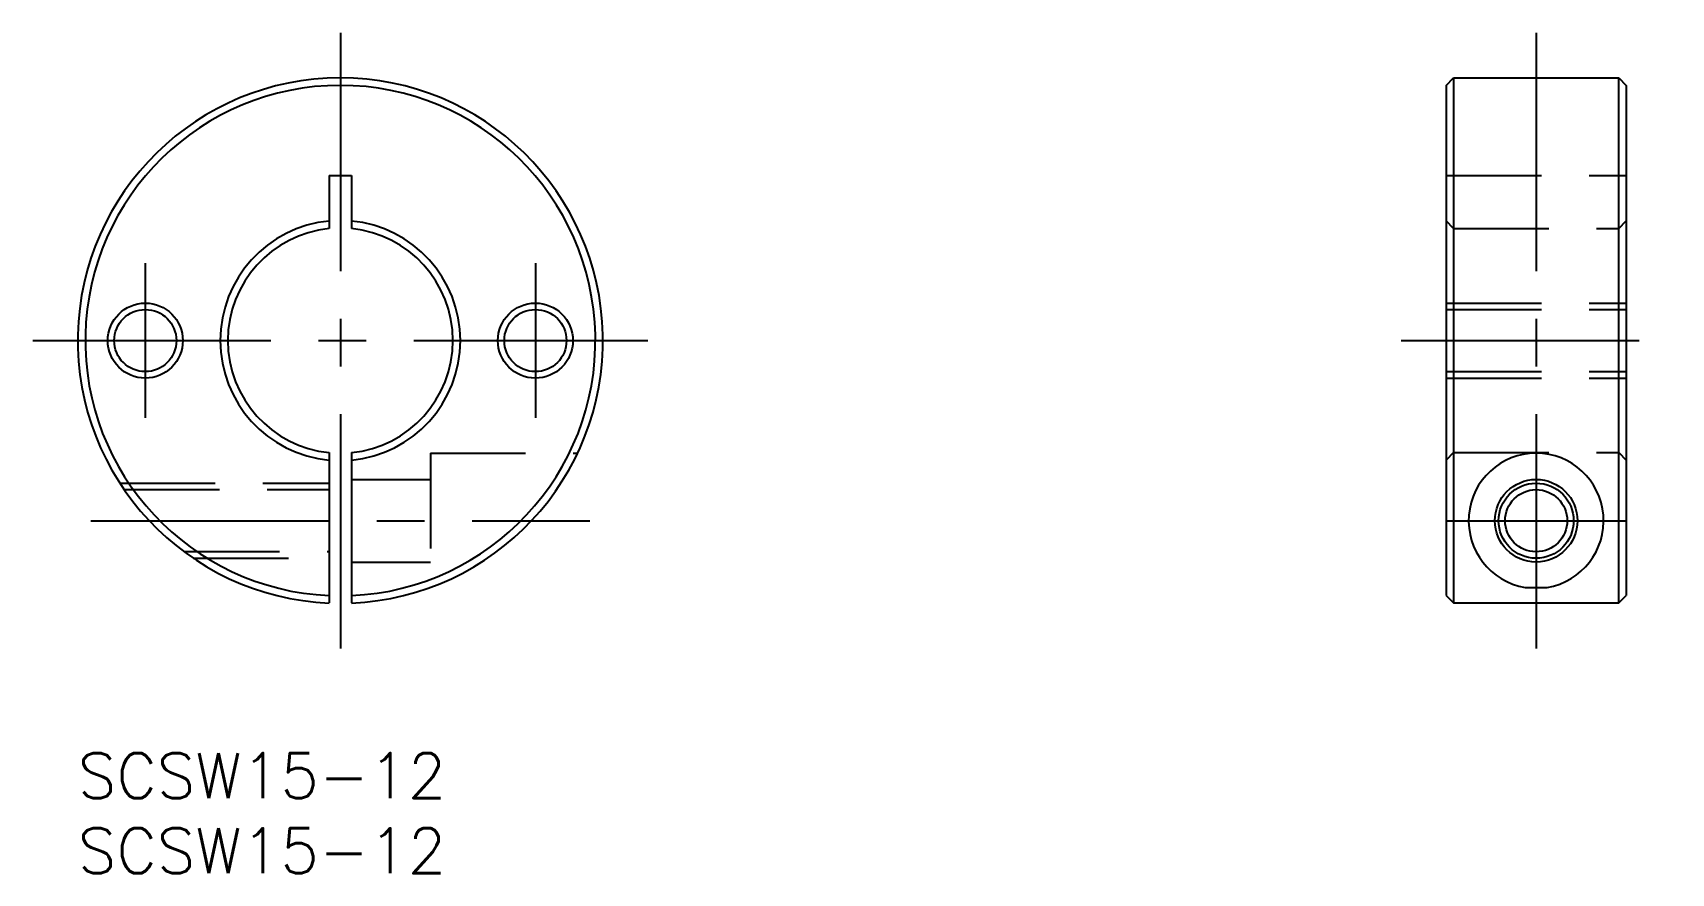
# Model space of a CAD drawing. Extents: x -3 to 106, y -8 to 48.
import ezdxf

# ---------------------------------------------------------------- set-up
doc = ezdxf.new("R2010")
doc.units = 0
doc.header["$LTSCALE"] = 0.5
doc.linetypes.add('CENTER', pattern=[50.8, 31.75, -6.35, 6.35, -6.35])
doc.linetypes.add('DASHED', pattern=[19.05, 12.7, -6.35])
for name, color, linetype in [('MSM_CENTER', 1, 'CENTER'), ('MSM_CONTINUOUS', 7, 'CONTINUOUS'), ('MSM_DASHED', 4, 'DASHED'), ('MSM_NARROW', 5, 'CONTINUOUS'), ('MSM_PART_NUMBER', 7, 'CONTINUOUS')]:
    doc.layers.add(name, color=color, linetype=linetype)
doc.styles.get("Standard").update_dxf_attribs({"font": 'txt.shx', "height": 3, "bigfont": 'bigfont.shx'})

# ---------------------------------------------------------------- blocks, each defined once
blk = doc.blocks.new('*U2')
at = {"layer": 'MSM_PART_NUMBER'}
blk.add_text('SCSW15-12', height=3, dxfattribs=at).set_placement((0, -3))
blk = doc.blocks.new('*U3')
at = {"layer": 'MSM_PART_NUMBER'}
blk.add_text('SCSW15-12', height=3, dxfattribs=at).set_placement((0, -8))

msp = doc.modelspace()

# ---------------------------------------------------------------- linework, layer by layer
at = {"layer": 'MSM_CENTER'}
for p, q in [((17.5, 47.98), (17.5, 6.98)), ((97.2, 47.98), (97.2, 6.98)), ((4.5, 32.63), (4.5, 22.34)), ((30.5, 32.63), (30.5, 22.34)), ((-3, 27.48), (38, 27.48)), ((88.2, 27.48), (106.2, 27.48)), ((0.88, 15.48), (34.12, 15.48)), ((91.2, 15.48), (103.2, 15.48))]:
    msp.add_line(p, q, dxfattribs=at)
at = {"layer": 'MSM_CONTINUOUS'}
for p, q in [((91.2, 44.48), (91.7, 44.98)), ((91.7, 44.98), (91.7, 10)), ((91.7, 44.98), (102.7, 44.98)), ((102.7, 10), (102.7, 44.98)), ((102.7, 44.98), (103.2, 44.48)), ((91.2, 44.48), (91.2, 10.5)), ((103.2, 44.48), (103.2, 10.5)), ((16.75, 38.48), (16.75, 34.95)), ((16.75, 38.48), (18.25, 38.48)), ((18.25, 38.48), (18.25, 34.95)), ((16.75, 20.02), (16.75, 10)), ((18.25, 20.02), (18.25, 10)), ((96.47, 11.04), (97.94, 11.04)), ((91.2, 10.5), (91.7, 10)), ((91.7, 10), (102.7, 10)), ((102.7, 10), (103.2, 10.5))]:
    msp.add_line(p, q, dxfattribs=at)
for centre, radius in [((4.5, 27.48), 2.07), ((30.5, 27.48), 2.07), ((97.2, 15.48), 2.75), ((97.2, 15.48), 2.07)]:
    msp.add_circle(centre, radius, dxfattribs=at)
for centre, radius, start, end in [((17.5, 27.48), 17.5, 272.4563, 267.5437), ((17.5, 27.48), 17, 272.5286, 267.4714), ((17.5, 27.48), 8, 95.3794, 264.6206), ((17.5, 27.48), 7.5, 95.7392, 264.2608), ((17.5, 27.48), 8, 275.3794, 84.6206), ((17.5, 27.48), 7.5, 275.7392, 84.2608), ((97.2, 15.48), 4.5, 279.4229, 260.5771)]:
    msp.add_arc(centre, radius, start, end, dxfattribs=at)
at = {"layer": 'MSM_DASHED'}
for p, q in [((91.2, 38.48), (103.2, 38.48)), ((91.7, 34.95), (91.2, 35.45)), ((91.7, 34.95), (102.7, 34.95)), ((102.7, 34.95), (103.2, 35.45)), ((91.2, 29.98), (103.2, 29.98)), ((91.2, 29.55), (103.2, 29.55)), ((91.2, 25.42), (103.2, 25.42)), ((91.2, 24.98), (103.2, 24.98)), ((23.5, 19.98), (33.31, 19.98)), ((23.5, 19.98), (23.5, 11.04)), ((91.7, 20.02), (91.2, 19.52)), ((91.7, 20.02), (102.7, 20.02)), ((102.7, 20.02), (103.2, 19.52)), ((2.8, 17.98), (16.75, 17.98)), ((3.09, 17.55), (16.75, 17.55)), ((18.25, 18.23), (23.5, 18.23)), ((7.09, 13.42), (16.75, 13.42)), ((7.7, 12.98), (16.75, 12.98)), ((18.25, 12.73), (23.5, 12.73))]:
    msp.add_line(p, q, dxfattribs=at)
at = {"layer": 'MSM_NARROW'}
for centre in [(4.5, 27.48), (30.5, 27.48), (97.2, 15.48)]:
    msp.add_circle(centre, 2.5, dxfattribs=at)

# ---------------------------------------------------------------- block references
at = {"layer": 'MSM_CONTINUOUS'}
for name in ['*U2', '*U3']:
    msp.add_blockref(name, (0, 0), dxfattribs=at)

doc.saveas('drawing.dxf')
